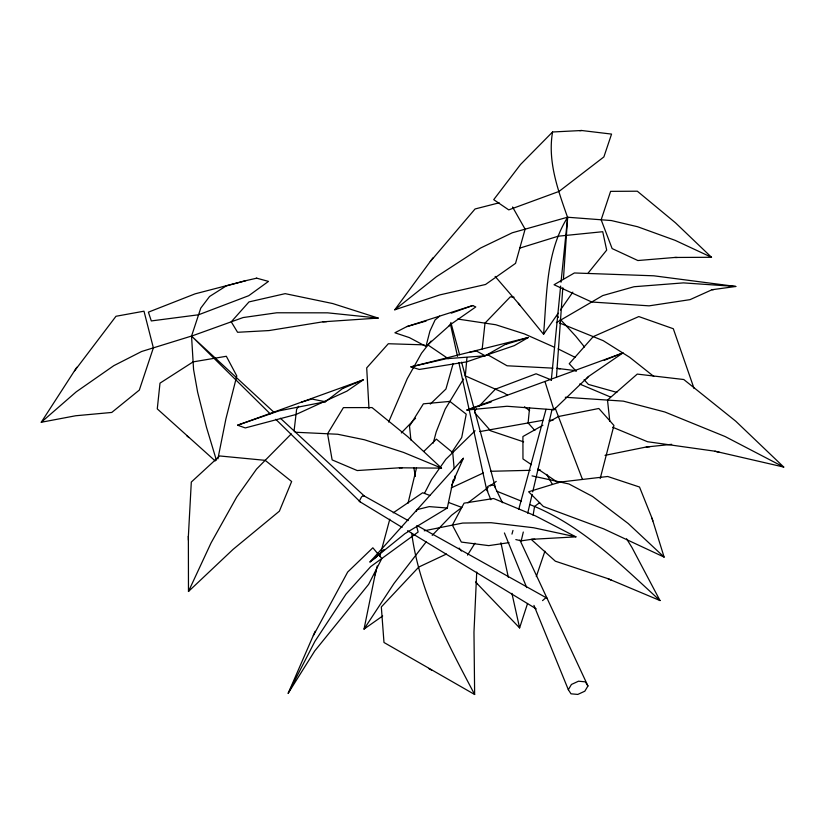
<?xml version="1.0" encoding="UTF-8"?>
<svg xmlns="http://www.w3.org/2000/svg" width="825" height="825" viewBox="0 0 825 825"><rect width="100%" height="100%" fill="white"/><g stroke="black" fill="none" stroke-linecap="round" stroke-linejoin="round"><path stroke-width="1.24" d="M476.726 572.055L473.973 632.156L474.643 694.495L383.986 642.489L381.325 606.952L418.791 567.043L446.459 554.029M188.368 536.291L191.307 482.058L219.656 455.957L265.186 460.34L291.648 481.511L279.386 511.17L233.042 549.398L188.471 591.473L188.368 536.291L188.42 540.169M495.134 276.416L518.337 303.28L543.572 334.259C546.985 294.711 545.758 252.11 567.641 217.264L563.454 278.726M556.442 377.376L562.815 287.698M465.321 375.901L466.971 357.493M552.575 131.99L520.534 164.484L493.721 199.66L508.747 209.88L558.999 191.441L603.879 156.925L611.562 134.093L581.615 130.505L552.575 131.99C547.449 161.287 557.968 190.028 567.528 217.233L567.765 217.264M529.588 407.767L528.103 422.947L534.837 430.475M551.265 380.438L560.639 286.058M561.01 282.233L567.652 217.171M482.192 348.996L485.007 323.132L510.314 296.845L514.068 297.248M294.082 430.928L296.608 409.344L298.598 406.292M408.014 503.271L416.501 467.899M270.249 413.882L191.493 336.064L273.787 412.118M452.966 481.79L463.372 458.298L369.982 561.959L375.829 557.494L383.986 549.502M533.115 515.212L534.569 506.457L539.643 502.662M375.117 574.973L377.211 565.991M217.893 458.896L225.916 418.842L236.796 375.942L226.328 356.276L193.112 361.886L159.998 383.151L157.276 408.891L215.232 460.958M382.676 615.986L364.031 629.104L375.88 570.921M369.982 561.959L404.941 533.631L447.284 508.035L453.276 479.872M600.198 478.562L613.934 425.442L598.826 408.488L558.453 416.512L549.574 421.513M523.298 532.022L521.235 540.798L515.821 539.591M527.711 513.212L532.125 494.402M532.713 491.886L552.131 409.128M425.968 346.418L450.656 324.462L475.788 306.941L472.694 305.549L406.828 326.607L394.897 332.774L409.355 337.59L425.968 346.418L429.938 331.052L435.095 319.935L439.601 316.13M433.259 443.097L436.198 431.96L445.211 409.097L463.485 379.036M379.861 556.132L380.521 553.668M381.181 551.203L389.802 519.173M511.964 534.115L512.975 530.413M518.708 509.407L546.026 409.334M453.183 363.495L445.933 389.029L430.289 404.064M475.819 582.254L519.606 627.918L527.557 603.467M536.302 576.582L544.913 551.193M216.398 460.206L206.456 427.195L197.629 392.164L193.576 369.548L191.544 336.115L200.764 308.127L209.571 296.495L226.215 285.935L245.881 280.644L256.719 278.18L268.486 281.397L248.748 295.69L198.567 314.779L151.305 320.935L148.397 312.159L195.102 293.844L245.881 280.644M388.627 422.049L407.251 378.706L421.554 353.183L431.062 341.055M313.366 635.611L347.665 572.065L372.848 547.79L381.81 558.515L368.662 584.296L314.738 650.946L288.183 693.278L315.129 631.3M188.471 591.473L211.045 542.943L236.703 497.062L256.575 469.064L291.277 433.909M451.595 485.389L455.039 478.521L454.823 476.056M288.183 693.278L314.933 641.324L346.005 594.124L370.693 566.631L418.12 532.022L416.625 526.247M424.493 493.329L431.537 479.645L445.902 459.226L475.107 430.774M416.027 511.521L417.141 509.613L429.227 506.612L447.284 508.035M568.332 689.7L571.426 684.461L578.49 681.202L585.348 681.842L587.947 685.988L584.822 691.195L577.809 694.423L570.993 693.815L568.332 689.7L533.95 605.385M74.467 371.023L115.985 316.274L143.993 311.19L153.368 347.861L139.322 390.081L111.757 412.448L75.673 415.759L41.25 422.266L76.797 367.259M467.517 555.122L474.973 543.211M364.031 629.104L394.03 583.419L426.154 541.86M451.78 452.347L461.701 437.559L466.228 414.16L449.883 401.404L423.39 403.838L409.509 426.102L410.912 440.034M543.572 334.259L558.205 313.201M560.392 310.045L572.828 292.143M430.31 261.566L475.056 208.972L499.146 202.816M512.552 207.003L525.112 229.164L515.543 263.361L485.523 284.491L439.735 294.917L394.773 309.798L432.877 257.926M460.319 462.175L463.372 458.298M588.101 273.096L606.684 250.119L602.735 231.712L558.257 236.197L519.616 248.17M401.311 432.939L415.563 418.213M474.674 410.809L476.396 409.004M478.995 406.302L495.402 389.163L536.085 373.787L551.275 379.902M432.207 535.363L451.533 515.264L461.856 507.437L448.8 502.549M586.358 378.757L588.586 376.448L622.906 352.945L466.868 410.025L507.004 406.261L553.884 409.767L588.586 376.448M423.968 451.254L436.384 439.147L452.719 452.585L454.152 468.641M449.017 325.999L450.656 324.462M342.942 388.389L363.443 379.758L346.954 391.112L296 414.49L245.283 427.927L237.59 425.205L363.443 379.758M542.551 600.621L545.985 597.609L547.233 598.3M41.25 422.266L76.23 391.844L113.819 365.661L141.611 351.502L191.493 336.064M394.773 309.798L436.363 276.757L480.48 248.078L512.263 232.784L567.528 217.233L611.377 220.553L637.601 226.741L675.149 240.353L711.511 257.287L674.819 257.462L637.869 260.535L612.129 248.572L601.157 219.78L610.603 191.359L637.323 191.204L675.489 222.822L711.511 257.287M237.59 425.205L279.087 410.84L325.421 401.754L344.128 387.348M467.919 502.848L488.132 487.523M490.163 485.997L496.227 481.398M280.387 418.234L364.361 496.062L363.433 495.547L361.536 496.877L359.226 501.322L402.105 527.371M393.236 512.81L422.678 492.752L429.804 495.423M505.488 344.438L528.423 337.446L514.305 345.623L466.579 361.876L419.286 369.456L410.922 366.867L528.423 337.446M556.38 322.596L602.776 295.567L634.054 286.729L683.409 282.882L735.787 286.471L712.027 289.73L690.051 299.64L649.079 305.848L591.742 302.002L554.049 284.749L574.386 272.972L653.833 275.808L735.787 286.471M410.922 366.867L446.222 358.731L485.213 355.792L506.901 343.53M542.912 425.267L522.916 436.528L522.967 458.948L531.496 464.702M451.203 487.905L483.285 472.983M604.24 360.329L622.906 352.945M256.049 278.438L256.719 278.18M191.544 336.115L243.117 317.553L276.808 312.778L327.669 312.84L378.18 318.068L332.671 303.538L285.182 293.648L248.995 301.909L231.248 321.822L237.579 332.289L269.012 330.567L322.853 321.822L378.18 318.068M451.316 313.139L472.694 305.549M466.868 410.025L491.184 401.971M301.269 402.218L311.809 399.022L325.421 401.754M406.828 326.607L426.133 321.038M605.014 455.359L646.284 446.995L671.715 444.335M424.236 530.795L462.681 523.06L491.092 522.71L533.61 527.752L575.933 536.858L531.836 539.303L520.431 540.973M479.83 431.588L542.788 420.327M469.941 352.089L476.633 351.11L485.213 355.792M509.015 542.644L488.73 545.624L461.35 542.077L452.368 525.133L464.073 503.157L493.597 498.506L535.435 515.883L575.933 536.858M579.758 130.69L581.615 130.505M646.284 446.995L649.883 446.707M399.372 467.806L357.215 470.549L332.135 459.907L327.566 433.764L343.417 407.622L372.054 407.581L407.663 436.611L441.519 468.126L399.372 467.806L402.198 467.878M712.027 289.73L713.563 289.637M322.853 321.822L326.597 321.657M531.836 539.303L534.796 539.21M490.566 471.292L530.238 470.312M537.91 470.126L540.468 470.064M549.172 420.317L553.008 420.317M674.819 257.462L677.232 257.503M424.143 344.86L388.307 343.736L366.702 367.888L368.971 408.509M295.175 432.228L337.673 434.249L364.464 439.766L403.466 452.389L441.519 468.126M552.977 368.146L507.055 365.774L487.389 354.575M565.3 397.268L623.298 401.136L664.857 411.995L725.113 436.538L783.75 467.063L735.745 421.193L683.791 379.521L637.251 374.096L607.509 400.084L609.788 421.286M576.005 370.693L556.813 368.342L560.154 368.806M783.75 467.063L714.945 451.203L647.522 441.726L612.645 427.237M457.658 319.038L495.804 324.751L524.483 333.929L554.586 347.325M532.042 475.87L568.961 483.976L592.618 496.506L628.196 523.514L664.115 557.092L652.039 518.275L639.519 487.028L607.705 476.489L560.206 482.058L528.639 491.772L543.335 506.457L603.735 528.897L664.115 557.092M714.945 451.203L719.503 452.368M616.883 392.391L588.421 384.419L584.059 379.717M626.546 538.787L631.898 547.398L660 600.548L607.922 578.655L555.328 561.186L531.217 539.395M523.627 441.849L490.638 430.805L474.653 412.665M496.506 491.092L521.482 501.177M529.805 504.539C580.645 524.452 620.379 564.3 660 600.548M559.453 322.957L603.24 340.684L629.722 357.338L653.751 376.406M579.635 384.017L610.49 397.011M465.279 375.86L504.343 393.113L507.53 395.268M558.051 348.872L575.169 357.369M607.922 578.655L611.356 580.181M545.036 381.769L553.884 409.767M360.164 501.827L275.746 419.286M363.433 495.547L408.231 520.585M417.089 525.535L545.985 597.609M428.557 668.436L431.815 670.271M407.602 530.712L536.24 608.881M537.89 469.023L558.154 482.687M427.989 344.984L448.212 358.679M524.494 406.777L529.619 410.613M186.708 435.672L188.843 437.559M475.643 582.079L477.211 583.718M576.211 371.26L569.229 363.732L593.227 336.631L638.808 316.563L673.313 328.742L694.062 388.493M556.71 315.439L558.442 317.326M560.175 319.213L575.757 336.208L584.492 346.995M518.337 303.28L520.132 305.518M459.133 548.058L461.433 551.028M487.833 491.174L486.502 489.019L458.865 362.618M502.497 502.724L494.113 485.389L490.957 484.914L487.802 486.43L486.502 489.019L490.865 499.713M546.789 474.406L552.348 484.368M474.643 694.495C447.748 643.417 419.358 591.412 411.716 533.311M519.915 540.076L587.947 685.988M504.415 532.96L526.69 587.575M555.184 408.127L582.409 479.273M652.039 518.275L652.812 520.926M450.863 322.451L459.577 354.729M461.588 362.175L495.423 487.544M508.334 577.314L500.919 542.737M511.912 593.361L519.606 627.918M450.378 323.823L457.493 356.359M413.872 467.847L415.357 476.468"/></g></svg>
